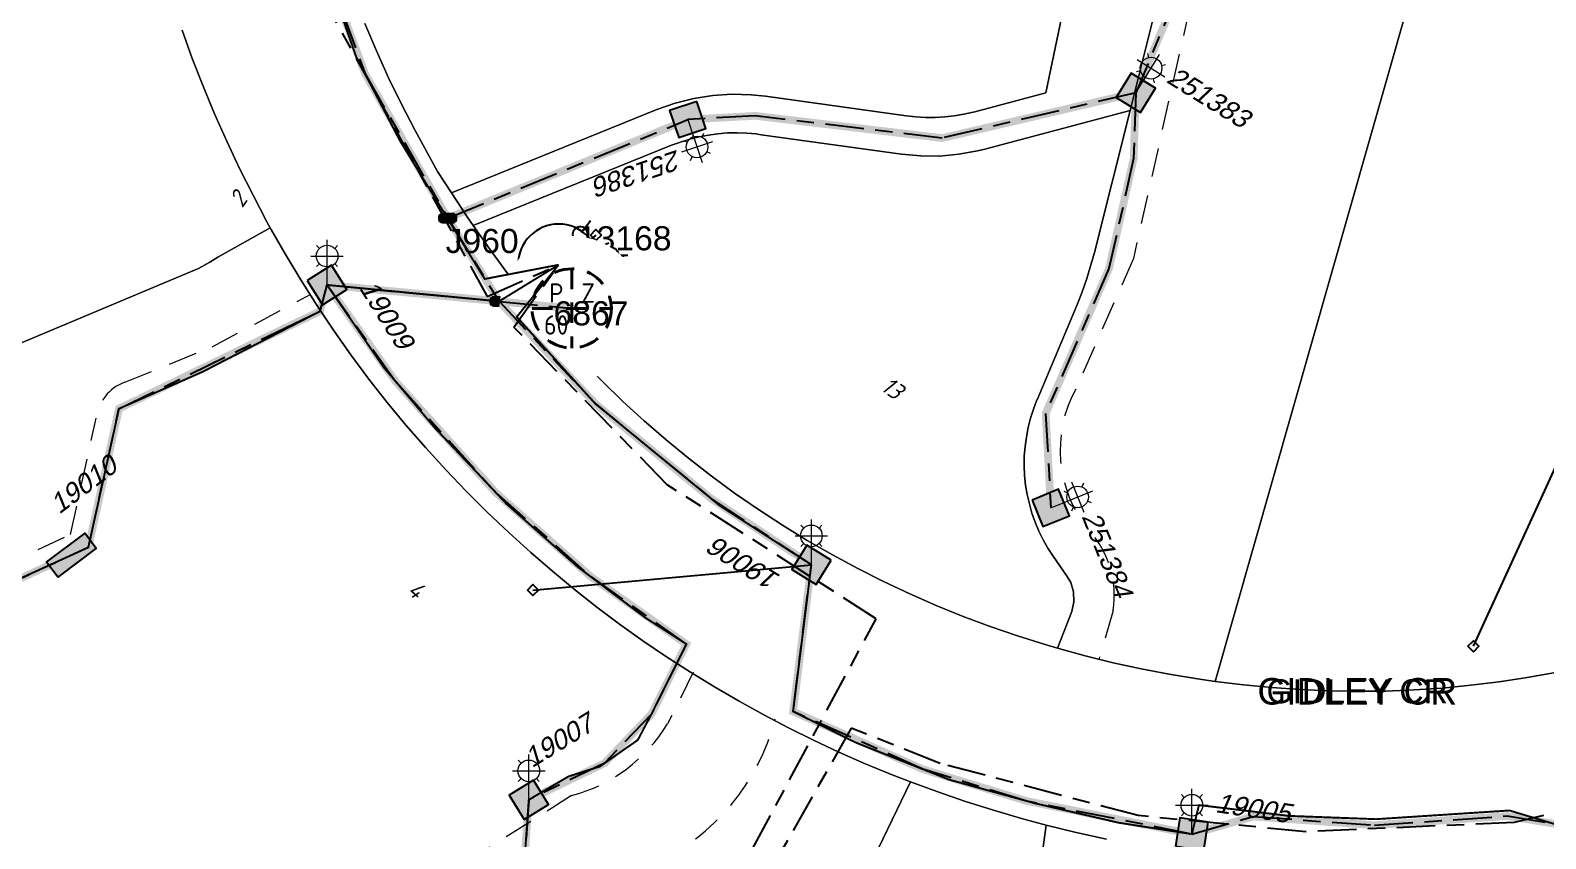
# Model space of a CAD drawing. Header units: metres. Extents: x 296308 to 298462, y 6229542 to 6231092.
# Drawn here: x 297296.2 to 297453.3, y 6230453.2 to 6230537 of the extents above; entities that cross this region are included whole.
import ezdxf
from ezdxf.enums import TextEntityAlignment as Align

# ---------------------------------------------------------------- set-up
doc = ezdxf.new("R2010")
doc.units = ezdxf.units.M
for name, pattern in [('Cable Exist UG', [8.2, 4, -1.2, 1.8, -1.2]), ('Dash', [5, 3, -2]), ('IECLCENT', [15.5, 9.5, -2, 2, -2])]:
    doc.linetypes.add(name, pattern=pattern)
doc.layers.get('0').update_dxf_attribs({"color": 6})
for name, color, linetype, lineweight in [('Cadastre Developer_SP_EXT', 9, 'Continuous', 5), ('Cadastre Land Parcels_SP_EXT', 9, 'Continuous', 5), ('Cadastre Roads_SP_EXT', 94, 'Continuous', 15)]:
    doc.layers.add(name, color=color, linetype=linetype, lineweight=lineweight)
for name, color, linetype in [('Equip_HV_EXT', 7, 'Continuous'), ('Equip_LV_EXT', 7, 'Continuous'), ('Equip_SL_EXT', 7, 'Continuous'), ('Equip_SP_SL_EXT', 7, 'Continuous'), ('Mains_HV_EXT', 7, 'Continuous'), ('Mains_LV_EXT', 7, 'Continuous'), ('Mains_SL_EXT', 7, 'Continuous'), ('Notes_LV_MISC', 7, 'Continuous'), ('Notes_SP_MISC', 7, 'Continuous'), ('Services_SP_EXT', 7, 'Continuous'), ('Sub_SP_EXT', 7, 'Continuous'), ('SupportsUG_SP_LV_EXT', 7, 'Continuous'), ('SupportsUG_SP_LV_SL_EXT', 7, 'Continuous')]:
    doc.layers.add(name, color=color, linetype=linetype)
doc.styles.add('COLUMN_LABEL', font='arial.ttf')
doc.styles.add('iecARIAL', font='arial.ttf', dxfattribs={"height": 2})
doc.styles.add('ieISOCP', font='isocp.shx')
doc.styles.add('IESYMBOL1', font='isocp.shx')
doc.styles.add('POLE_LABEL', font='arial.ttf')
doc.styles.add('SLCP_LABEL', font='arial.ttf', dxfattribs={"height": 3.5})
doc.styles.get("Standard").update_dxf_attribs({"font": 'arial.ttf'})
doc.styles.add('SWITCH_LABEL', font='arial.ttf', dxfattribs={"height": 2.5})

# ---------------------------------------------------------------- blocks, each defined once
blk = doc.blocks.new('SUB_KIOSK_EXT')
blk.add_lwpolyline([(-4.22, 0, 1), (4.22, 0, 1)], format="xyb", close=True)
blk.add_text('K', height=3.32).set_placement((-1.1, -1.3))
for tag, height, flags, p in [('ASSET_NUM', 2.5, 8, (2, 2)), ('STREET_CODE', 0.2, 9, (1.5, 0)), ('CONSTRUCTED_VOLTAGE', 0.2, 9, (1.5, -0.2)), ('OPERATING_VOLTAGE', 0.2, 9, (1.5, -0.6)), ('ORIENTATION', 0.2, 9, (1.5, -0.8)), ('OWNED_BY', 0.2, 9, (1.5, -1)), ('OPERATED_BY', 0.2, 9, (1.5, -1.2)), ('SECONDARY_VOLTAGE', 0.2, 9, (1.5, -1.6)), ('NO_PHASES', 0.2, 9, (1.5, -0.4)), ('MAINTAINED_BY', 0.2, 9, (1.5, -1.4)), ('STATE', 0.2, 9, (1.5, -1.8)), ('SUBSTATION_TYPE', 0.2, 9, (1.5, -2.2)), ('STREETNAME', 0.2, 9, (1.5, -3)), ('SUBURB', 0.2, 9, (1.5, -3.2)), ('PARENT', 0.2, 9, (1.5, -2)), ('USAGE', 0.2, 9, (1.5, -2.4)), ('LEGEND', 0.2, 9, (1.5, -2.6)), ('LOCATION', 0.2, 9, (1.5, -2.8)), ('Z', 0.2, 1, (1.5, -3.6)), ('NOTES', 0.2, 9, (1.5, -3.4))]:
    blk.add_attdef(tag, text='', height=height, dxfattribs=dict(flags=flags)).set_placement(p, align=Align.MIDDLE_LEFT)
blk = doc.blocks.new('COLUMN_EXT')
blk.add_hatch(color=256).paths.add_polyline_path([(-1.49, 1.48), (-1.49, -1.49), (1.48, -1.49), (1.48, 1.48)])
blk.add_lwpolyline([(-1.49, -1.49), (1.48, -1.49), (1.48, 1.48), (-1.49, 1.48)], close=True)
at = {"style": 'COLUMN_LABEL', "oblique": 15, "flags": 8}
blk.add_attdef('ASSET_NUM', text='', height=2, dxfattribs=at).set_placement((2, 2), align=Align.BOTTOM_LEFT)
at = {"flags": 9}
for tag, style, p in [('STRUCTURE_PLANT_NUMBER', 'POLE_LABEL', (1.81, 0.03)), ('STREET_CODE', 'COLUMN_LABEL', (1.81, -0.2))]:
    blk.add_attdef(tag, text='', height=0.2, dxfattribs=dict(at, style=style)).set_placement(p, align=Align.MIDDLE_LEFT)
for tag, p in [('COLUMN_TYPE', (1.81, -0.4)), ('OWNED_BY', (1.81, -0.6)), ('STATE', (1.81, -0.8)), ('USAGE', (1.81, -1)), ('STREETNAME', (1.81, -1.6)), ('LEGEND', (1.81, -1.2)), ('LOCATION', (1.81, -1.4)), ('SUBURB', (1.81, -1.8)), ('NOTES', (1.81, -2))]:
    blk.add_attdef(tag, text='', height=0.2, dxfattribs=at).set_placement(p, align=Align.MIDDLE_LEFT)
at = {"flags": 1}
blk.add_attdef('Z', (1.81, -2.35), '', height=0.2, dxfattribs=at)
blk = doc.blocks.new('PILLAR_EXT')
blk.add_hatch(color=256).paths.add_polyline_path([(-2.475, 0.99), (-2.475, -0.99), (2.475, -0.99), (2.475, 0.99)])
blk.add_lwpolyline([(-2.475, -0.99), (2.475, -0.99), (2.475, 0.99), (-2.475, 0.99)], close=True)
at = {"style": 'iecARIAL', "oblique": 15, "flags": 8}
blk.add_attdef('ASSET_NUM', text='', height=2, dxfattribs=at).set_placement((1.5, 3.5), align=Align.BOTTOM_LEFT)
for tag, p, flags in [('OWNED_BY', (0, -0.2), 9), ('STATE', (0, -0.4), 9), ('SUPPORT_TYPE', (0, -0.6), 9), ('USAGE', (0, -0.8), 9), ('LEGEND', (0, -1), 9), ('LOCATION', (0, -1.2), 9), ('NOTES', (0, -1.4), 9), ('PARENT', (0, -1.6), 9), ('STREETNAME', (0, -1.8), 9), ('SUBURB', (0, -2), 1)]:
    blk.add_attdef(tag, p, '', height=0.2, dxfattribs=dict(flags=flags))
blk = doc.blocks.new('*U169')
at = {"lineweight": 15}
for p, q in [((-1.46, 5.46), (-1.06, 5.06)), ((0, 1.75), (0, 6.25)), ((1.46, 5.46), (1.06, 5.06)), ((-2.25, 4), (2.25, 4)), ((-1.46, 2.54), (-1.06, 2.94)), ((0, 0), (0, 2.5)), ((1.46, 2.54), (1.06, 2.94))]:
    blk.add_line(p, q, dxfattribs=at)
blk.add_circle((0, 4), 1.5, dxfattribs=at)
at = {"style": 'iecARIAL', "oblique": 15, "flags": 9}
blk.add_attdef('ASSET_NUM', text='', height=2, dxfattribs=at).set_placement((1.5, 1.5), align=Align.BOTTOM_RIGHT)
for tag, p, height, flags in [('OPERATING_VOLTAGE', (0.98, -1.65), 0.2, 9), ('ORIENTATION', (0.98, -1.85), 0.2, 9), ('OWNED_BY', (0.98, -2.05), 0.2, 9), ('STATE', (0.98, -2.25), 0.2, 9), ('CONSTRUCTED_VOLTAGE', (0.98, -0.65), 0.2, 9), ('CONTROL_TYPE', (0.98, -0.85), 0.2, 9), ('LANTERN_PURPOSE', (0.98, -1.05), 0.2, 9), ('LANTERN_TYPE', (0.98, -1.25), 0.2, 9), ('NO_PHASES', (0.98, -1.45), 0.2, 9), ('LNUMBER', (2.18, -3.25), 2.5, 8), ('USAGE', (0.98, -2.45), 0.2, 9), ('CEXIST', (0.98, -2.65), 0.2, 9), ('CNEW', (0.98, -2.85), 0.2, 9), ('CNUMBER', (0.98, -3.05), 0.2, 9), ('CREMOVE', (0.98, -3.25), 0.2, 9), ('CREPLACE', (0.98, -3.45), 0.2, 9), ('LKINGHEIGHT', (0.98, -3.65), 0.2, 9), ('LBRACKET', (0.98, -3.85), 0.2, 9), ('LBRACKETVOCAB', (0.98, -4.05), 0.2, 9), ('LCATEGORY', (0.98, -4.25), 0.2, 9), ('LCHARGE1', (0.98, -4.45), 0.2, 9), ('LCHARGE1PERCENT', (0.98, -4.65), 0.2, 9), ('LCHARGE2', (0.98, -4.85), 0.2, 9), ('LCHARGE2PERCENT', (0.98, -5.05), 0.2, 9), ('LCHARGE3', (0.98, -5.25), 0.2, 9), ('LCHARGE3PERCENT', (0.98, -5.45), 0.2, 9), ('LEXIST', (0.98, -5.65), 0.2, 9), ('LLAMP', (0.98, -5.85), 0.2, 9), ('LLAMPVOCAB', (0.98, -6.05), 0.2, 9), ('LMAST', (0.98, -6.25), 0.2, 9), ('LMASTVOCAB', (0.98, -6.45), 0.2, 9), ('LNEW', (0.98, -6.65), 0.2, 9), ('LANTNUMBER', (0.98, -6.85), 0.2, 9), ('LOUTREACH', (0.98, -7.25), 0.2, 9), ('LOUTREACHVOCAB', (0.98, -7.45), 0.2, 9), ('LRATECODE', (0.98, -7.65), 0.2, 9), ('LREMOVE', (0.98, -7.85), 0.2, 9), ('LREPLACE', (0.98, -8.05), 0.2, 9), ('LTYPE', (0.98, -8.25), 0.2, 9), ('LTYPEVOCAB', (0.98, -8.45), 0.2, 9), ('STREETNAME', (0.98, -9.25), 0.2, 9), ('SUBURB', (0.98, -9.45), 0.2, 1), ('LEGEND', (0.98, -8.65), 0.2, 9), ('LOCATION', (0.98, -8.85), 0.2, 9), ('NOTES', (0.98, -9.05), 0.2, 9)]:
    blk.add_attdef(tag, p, '', height=height, dxfattribs=dict(flags=flags))
blk = doc.blocks.new('CCP_EXT')
at = {"flags": 9}
for tag, p in [('LIFE_SUPPORT', (0, -1.6)), ('STATE', (0, -1.8)), ('NOTES', (0, -2))]:
    blk.add_attdef(tag, text='', height=0.2, dxfattribs=at).set_placement(p, align=Align.MIDDLE_LEFT)
blk.add_wipeout([(0, 0.57), (0.57, 0), (0, -0.57), (-0.57, 0)])
blk.add_lwpolyline([(-0.57, 0), (0, 0.57), (0.57, 0), (0, -0.57), (-0.57, 0)])
at = {"flags": 1}
blk.add_attdef('Z', (0, 0), '', height=0.2, dxfattribs=at)
at = {"flags": 9}
for tag, p in [('CCP_TYPE', (0, 0)), ('CONSTRUCTED_VOLTAGE', (0, -0.2)), ('OPERATING_VOLTAGE', (0, -0.6)), ('ORIENTATION', (0, -0.8)), ('OWNED_BY', (0, -1)), ('NO_PHASES', (0, -0.4)), ('USAGE', (0, -1.2)), ('LEGEND', (0, -1.4))]:
    blk.add_attdef(tag, text='', height=0.2, dxfattribs=at).set_placement(p, align=Align.MIDDLE_LEFT)
blk = doc.blocks.new('SL_STJ_EXT')
h = blk.add_hatch(color=256)
edge = h.paths.add_edge_path()
edge.add_ellipse((-0.59, 0.13), major_axis=(0.226, 0.226), ratio=1, start_angle=45, end_angle=135)
edge.add_line((-0.91, 0.13), (-0.91, -0.13))
edge.add_ellipse((-0.59, -0.13), major_axis=(0.226, 0.226), ratio=1, start_angle=135, end_angle=225)
edge.add_line((-0.59, -0.45), (0.59, -0.45))
edge.add_ellipse((0.59, -0.13), major_axis=(-0.226, 0.226), ratio=1, start_angle=135, end_angle=225)
edge.add_line((0.91, -0.13), (0.91, 0.13))
edge.add_ellipse((0.59, 0.13), major_axis=(-0.226, 0.226), ratio=1, start_angle=225, end_angle=315)
edge.add_line((0.59, 0.45), (-0.59, 0.45))
blk.add_lwpolyline([(-0.91, 0.13), (-0.91, -0.13, 0.414214), (-0.59, -0.45), (0.59, -0.45, 0.414214), (0.91, -0.13), (0.91, 0.13, 0.414214), (0.59, 0.45), (-0.59, 0.45, 0.414214)], format="xyb", close=True)
at = {"flags": 1}
blk.add_attdef('Z', (0, 0), '', height=0.2, dxfattribs=at)
at = {"flags": 9}
for tag, p in [('ORIENTATION', (0, 0)), ('USAGE', (0, -0.2)), ('LEGEND', (0, -0.4)), ('NOTES', (0, -0.6))]:
    blk.add_attdef(tag, text='', height=0.2, dxfattribs=at).set_placement(p, align=Align.MIDDLE_LEFT)
blk = doc.blocks.new('LV_UG_DFUSE_CLOSED_EXT')
for points in [[(1, 0), (0, 0)], [(5.04, 0.73), (2.16, -0.72)], [(5.05, -0.71), (2.16, 0.72)], [(6.2, 0.01), (7.2, 0.01)]]:
    blk.add_lwpolyline(points)
for centre in [(1.8, 0), (5.4, 0.01)]:
    blk.add_circle(centre, 0.8)
at = {"flags": 9}
for tag, p in [('ACTUAL_STATUS', (0, 0)), ('CONSTRUCTED_VOLTAGE', (0, -0.2)), ('OPERATING_VOLTAGE', (0, -0.6)), ('ORIENTATION', (0, -0.8)), ('STATE', (0, -1)), ('SWITCH_TYPE', (0, -1.2)), ('NO_PHASES', (0, -0.4)), ('USAGE', (0, -1.4)), ('NOTES', (0, -1.6))]:
    blk.add_attdef(tag, text='', height=0.2, dxfattribs=at).set_placement(p, align=Align.MIDDLE_LEFT)
at = {"flags": 1}
blk.add_attdef('Z', (0, 0), '', height=0.2, dxfattribs=at)
blk = doc.blocks.new('SWG_HOLEC_SU_EXT')
blk.add_line((1.8, -2), (5.8, -2))
for points in [[(1, 0), (0, 0)], [(6.6, 0), (7.6, 0)]]:
    blk.add_lwpolyline(points)
for points in [[(1.8, -0.8, 1), (1.8, 0.8, 1)], [(5.8, -0.8, 1), (5.8, 0.8, 1)]]:
    blk.add_lwpolyline(points, format="xyb", close=True)
at = {"style": 'SWITCH_LABEL', "flags": 8}
blk.add_attdef('ASSET_NUM', text='', height=2.5, rotation=179.9544, dxfattribs=at).set_placement((-2.4, 0), align=Align.MIDDLE_LEFT)
at = {"flags": 1}
blk.add_attdef('Z', (0, 0), '', height=0.2, dxfattribs=at)
at = {"flags": 9}
for tag, p in [('ACTUAL_STATUS', (0, -0.4)), ('CONSTRUCTED_VOLTAGE', (0, -0.6)), ('OPERATING_VOLTAGE', (0, -1)), ('ORIENTATION', (0, -1.2)), ('OWNED_BY', (0, -1.4)), ('NO_PHASES', (0, -0.8)), ('PARENT', (0, -1.6)), ('STATE', (0, -1.8)), ('SWITCH_TYPE', (0, -2)), ('STREETNAME', (0, -2.6)), ('SUBURB', (0, -2.8)), ('USAGE', (0, -2.2)), ('LOCATION', (0, -2.4)), ('NOTES', (0, -3))]:
    blk.add_attdef(tag, text='', height=0.2, dxfattribs=at).set_placement(p, align=Align.MIDDLE_LEFT)
at = {"style": 'SWITCH_LABEL', "flags": 9}
blk.add_attdef('STREET_CODE', text='', height=0.2, dxfattribs=at).set_placement((0, -0.2), align=Align.MIDDLE_LEFT)
blk = doc.blocks.new('SLCP_ZELL_EXT')
blk.add_wipeout([(-0.24, 7.5), (-0.71, 7.47), (-1.17, 7.41), (-1.64, 7.32), (-2.09, 7.21), (-2.54, 7.06), (-2.98, 6.89), (-3.41, 6.69), (-3.82, 6.46), (-4.22, 6.21), (-4.6, 5.93), (-4.96, 5.63), (-5.31, 5.31), (-5.63, 4.96), (-5.93, 4.6), (-6.21, 4.22), (-6.46, 3.82), (-6.69, 3.41), (-6.89, 2.98), (-7.06, 2.54), (-7.21, 2.09), (-7.32, 1.64), (-7.41, 1.17), (-7.47, 0.71), (-7.5, 0.24), (-7.5, -0.24), (-7.47, -0.71), (-7.41, -1.17), (-7.32, -1.64), (-7.21, -2.09), (-7.06, -2.54), (-6.89, -2.98), (-6.69, -3.41), (-6.46, -3.82), (-6.21, -4.22), (-5.93, -4.6), (-5.63, -4.96), (-5.31, -5.31), (-4.96, -5.63), (-4.6, -5.93), (-4.22, -6.21), (-3.82, -6.46), (-3.41, -6.69), (-2.98, -6.89), (-2.54, -7.06), (-2.09, -7.21), (-1.64, -7.32), (-1.17, -7.41), (-0.71, -7.47), (-0.24, -7.5), (0.24, -7.5), (0.71, -7.47), (1.17, -7.41), (1.64, -7.32), (2.09, -7.21), (2.54, -7.06), (2.98, -6.89), (3.41, -6.69), (3.82, -6.46), (4.22, -6.21), (4.6, -5.93), (4.96, -5.63), (5.31, -5.31), (5.63, -4.96), (5.93, -4.6), (6.21, -4.22), (6.46, -3.82), (6.69, -3.41), (6.89, -2.98), (7.06, -2.54), (7.21, -2.09), (7.32, -1.64), (7.41, -1.17), (7.47, -0.71), (7.5, -0.24), (7.5, 0.24), (7.47, 0.71), (7.41, 1.17), (7.32, 1.64), (7.21, 2.09), (7.06, 2.54), (6.89, 2.98), (6.69, 3.41), (6.46, 3.82), (6.21, 4.22), (5.93, 4.6), (5.63, 4.96), (5.31, 5.31), (4.96, 5.63), (4.6, 5.93), (4.22, 6.21), (3.82, 6.46), (3.41, 6.69), (2.98, 6.89), (2.54, 7.06), (2.09, 7.21), (1.64, 7.32), (1.17, 7.41), (0.71, 7.47), (0.24, 7.5)])
at = {"linetype": 'Dash', "lineweight": 40, "ltscale": 0.7}
for p, q in [((0, 4.11), (0, -4.11)), ((-4.11, 0), (4.11, 0))]:
    blk.add_line(p, q, dxfattribs=at)
blk.add_circle((0, 0), 4.11, dxfattribs=at)
at = {"lineweight": 40, "style": 'IESYMBOL1'}
for s, p in [('P', (-1.6, 0)), ('Z', (1.7, 0)), ('60', (-1.61, -3.31))]:
    blk.add_text(s, height=2, dxfattribs=at).set_placement(p, align=Align.BOTTOM_CENTER)
at = {"style": 'SLCP_LABEL'}
for tag, height, flags, p in [('ASSET_NUM', 2.5, 8, (2, 2)), ('STREET_CODE', 0.2, 9, (0, -0.2))]:
    blk.add_attdef(tag, text='', height=height, dxfattribs=dict(at, flags=flags)).set_placement(p, align=Align.MIDDLE_LEFT)
at = {"flags": 1}
blk.add_attdef('Z', (0, 0), '', height=0.2, dxfattribs=at)
at = {"flags": 9}
for tag, p in [('CONSTRUCTED_VOLTAGE', (0, -0.4)), ('CONTROL_TYPE', (0, -0.6)), ('OPERATING_VOLTAGE', (0, -1)), ('ORIENTATION', (0, -1.2)), ('OWNED_BY', (0, -1.4)), ('NO_PHASES', (0, -0.8)), ('USAGE', (0, -1.6)), ('STATE', (0, -2)), ('LOCATION', (0, -1.8)), ('NOTES', (0, -2.2))]:
    blk.add_attdef(tag, text='', height=0.2, dxfattribs=at).set_placement(p, align=Align.MIDDLE_LEFT)

msp = doc.modelspace()

# ---------------------------------------------------------------- linework, layer by layer
at = {"layer": 'Cadastre Developer_SP_EXT', "linetype": 'Dash'}
for points in [[(297416.42, 6230539.38), (297410.58, 6230513.31), (297404.61, 6230499.78)], [(297305.96, 6230500.49), (297315.03, 6230504.17), (297325.28, 6230509.62)], [(297279.84, 6230487.07), (297292.44, 6230481.06), (297300.33, 6230484.7), (297303.01, 6230496.75)], [(297408.48, 6230476.83), (297407.02, 6230471.82)], [(297364.93, 6230470.42), (297362.26, 6230465.06)], [(297352.31, 6230457.62), (297332.74, 6230445.29)]]:
    msp.add_lwpolyline(points, dxfattribs=at)
for points in [[(297303.01, 6230496.75, -0.281359), (297305.96, 6230500.49)], [(297404.61, 6230499.78, 0.304931), (297405.9, 6230485.22)], [(297405.9, 6230485.22, -0.230723), (297408.48, 6230476.83)], [(297373.43, 6230465.58, -0.223604), (297360.91, 6230450.55)], [(297362.26, 6230465.06, -0.193), (297352.31, 6230457.62)]]:
    msp.add_lwpolyline(points, format="xyb", dxfattribs=at)
at = {"layer": 'Cadastre Land Parcels_SP_EXT', "linetype": 'Continuous'}
for points in [[(297489.97, 6230584.76), (297438.99, 6230539.32), (297419.07, 6230469.47), (297422, 6230469.1), (297424.94, 6230468.82), (297427.89, 6230468.61), (297430.84, 6230468.48), (297433.8, 6230468.44), (297436.75, 6230468.47), (297439.7, 6230468.59), (297442.65, 6230468.78), (297445.59, 6230469.06), (297448.52, 6230469.42), (297451.44, 6230469.86), (297454.35, 6230470.38)], [(297330.88, 6230537.68), (297332.07, 6230534.86), (297333.34, 6230532.07), (297334.68, 6230529.32), (297336.09, 6230526.6), (297338.42, 6230522.36), (297339.85, 6230520.15), (297339.85, 6230520.15), (297361.16, 6230528.76), (297363.05, 6230529.42), (297364.99, 6230529.91), (297366.96, 6230530.22), (297368.95, 6230530.36), (297370.95, 6230530.3), (297372.43, 6230530.15), (297387.03, 6230528.11), (297388.02, 6230528), (297389.02, 6230527.95), (297390.02, 6230527.94), (297391.02, 6230528), (297392.01, 6230528.11), (297392.99, 6230528.28), (297393.97, 6230528.5), (297394.12, 6230528.54), (297401.49, 6230530.49), (297412.6, 6230583.66)], [(297412.6, 6230583.66), (297401.49, 6230530.49), (297394.12, 6230528.54), (297393.97, 6230528.5), (297392.99, 6230528.28), (297392.01, 6230528.11), (297391.02, 6230528), (297390.02, 6230527.94), (297389.02, 6230527.95), (297388.02, 6230528), (297387.03, 6230528.11), (297372.43, 6230530.15), (297370.95, 6230530.3), (297368.95, 6230530.36), (297366.96, 6230530.22), (297364.99, 6230529.91), (297363.05, 6230529.42), (297361.16, 6230528.76), (297339.85, 6230520.15), (297341.49, 6230517.64), (297342.1, 6230516.74), (297362.68, 6230525.06), (297363.61, 6230525.4), (297364.56, 6230525.7), (297365.53, 6230525.94), (297366.51, 6230526.13), (297367.49, 6230526.26), (297368.49, 6230526.34), (297369.48, 6230526.36), (297370.48, 6230526.33), (297371.47, 6230526.24), (297371.98, 6230526.16), (297386.54, 6230524.14), (297388.52, 6230523.96), (297390.49, 6230523.95), (297392.46, 6230524.13), (297394.41, 6230524.48), (297395.16, 6230524.67), (297410.24, 6230528.68), (297413.7, 6230542.52)], [(297413.7, 6230542.52), (297410.24, 6230528.68), (297406.55, 6230513.94), (297405.77, 6230511.26), (297405.24, 6230509.77), (297404.7, 6230508.44), (297400.59, 6230498.68), (297400.58, 6230498.65), (297400.22, 6230497.71), (297399.91, 6230496.76), (297399.67, 6230495.79), (297399.48, 6230494.81), (297399.34, 6230493.82), (297399.27, 6230492.82), (297399.26, 6230491.82), (297399.3, 6230490.83), (297399.4, 6230489.83), (297399.57, 6230488.85), (297399.79, 6230487.87), (297400.06, 6230486.91), (297400.4, 6230485.97), (297400.78, 6230485.05), (297401.22, 6230484.15), (297401.72, 6230483.28), (297402.26, 6230482.44), (297403.71, 6230480.35), (297404.08, 6230479.72), (297404.38, 6230478.74), (297404.41, 6230477.73), (297404.19, 6230476.73), (297402.71, 6230472.91), (297405.58, 6230472.11), (297408.47, 6230471.4), (297411.38, 6230470.76), (297414.3, 6230470.21), (297417.24, 6230469.73), (297419.07, 6230469.47), (297438.99, 6230539.32)], [(297287.05, 6230501.16), (297312.39, 6230511.77), (297313.62, 6230512.3), (297314.8, 6230512.94), (297315.63, 6230513.47), (297321.06, 6230516.51), (297320.72, 6230517.14), (297319.27, 6230519.89), (297317.88, 6230522.67), (297316.55, 6230525.48), (297315.29, 6230528.32), (297314.1, 6230531.19), (297312.97, 6230534.08), (297311.91, 6230537.01)], [(297356.02, 6230393.86), (297387.45, 6230459.06), (297387.45, 6230459.06), (297385.38, 6230459.86), (297382.69, 6230460.96), (297380.04, 6230462.13), (297377.41, 6230463.36), (297374.81, 6230464.65), (297372.24, 6230466), (297369.71, 6230467.41), (297367.15, 6230468.89), (297364.63, 6230470.43), (297362.14, 6230472.03), (297359.7, 6230473.69), (297357.29, 6230475.41), (297354.93, 6230477.18), (297352.6, 6230479.01), (297350.32, 6230480.89), (297348.09, 6230482.83), (297345.8, 6230484.9), (297343.57, 6230487.02), (297341.39, 6230489.2), (297339.26, 6230491.42), (297337.19, 6230493.69), (297335.16, 6230496.02), (297333.2, 6230498.39), (297331.29, 6230500.8), (297329.43, 6230503.32), (297327.63, 6230505.88), (297325.9, 6230508.48), (297324.22, 6230511.12), (297322.61, 6230513.8), (297321.2, 6230516.26), (297321.06, 6230516.51), (297315.63, 6230513.47), (297314.8, 6230512.94), (297313.62, 6230512.3), (297312.39, 6230511.77), (297287.05, 6230501.16)], [(297407.8, 6230453.1), (297404.66, 6230453.79), (297401.54, 6230454.56), (297398.41, 6230431.93)]]:
    msp.add_lwpolyline(points, dxfattribs=at)
for points in [[(297402.71, 6230472.91), (297404.19, 6230476.73), (297404.41, 6230477.73), (297404.38, 6230478.74), (297404.08, 6230479.72), (297403.71, 6230480.35), (297402.26, 6230482.44), (297401.72, 6230483.28), (297401.22, 6230484.15), (297400.78, 6230485.05), (297400.4, 6230485.97), (297400.06, 6230486.91), (297399.79, 6230487.87), (297399.57, 6230488.85), (297399.4, 6230489.83), (297399.3, 6230490.83), (297399.26, 6230491.82), (297399.27, 6230492.82), (297399.34, 6230493.82), (297399.48, 6230494.81), (297399.67, 6230495.79), (297399.91, 6230496.76), (297400.22, 6230497.71), (297400.58, 6230498.65), (297400.59, 6230498.68), (297404.7, 6230508.44), (297405.24, 6230509.77), (297405.77, 6230511.26), (297406.55, 6230513.94), (297410.24, 6230528.68), (297395.16, 6230524.67), (297394.41, 6230524.48), (297392.46, 6230524.13), (297390.49, 6230523.95), (297388.52, 6230523.96), (297386.54, 6230524.14), (297371.98, 6230526.16), (297371.47, 6230526.24), (297370.48, 6230526.33), (297369.48, 6230526.36), (297368.49, 6230526.34), (297367.49, 6230526.26), (297366.51, 6230526.13), (297365.53, 6230525.94), (297364.56, 6230525.7), (297363.61, 6230525.4), (297362.68, 6230525.06), (297342.1, 6230516.74), (297343.82, 6230514.28), (297345.6, 6230511.87), (297347.45, 6230509.51), (297349.37, 6230507.2), (297351.34, 6230504.94), (297353.38, 6230502.74), (297355.48, 6230500.6), (297357.63, 6230498.51), (297359.84, 6230496.48), (297362.11, 6230494.52), (297364.43, 6230492.62), (297366.8, 6230490.78), (297369.22, 6230489), (297371.69, 6230487.3), (297374.2, 6230485.66), (297376.76, 6230484.09), (297379.36, 6230482.6), (297382, 6230481.17), (297384.67, 6230479.82), (297387.39, 6230478.54), (297390.14, 6230477.33), (297392.92, 6230476.21), (297395.73, 6230475.15), (297398.56, 6230474.18), (297401.43, 6230473.28), (297402.71, 6230472.91)], [(297400.21, 6230397.22), (297400.59, 6230397.61), (297400.98, 6230398), (297401.37, 6230398.39), (297401.77, 6230398.77), (297402.17, 6230399.15), (297402.57, 6230399.52), (297398.41, 6230431.93), (297401.54, 6230454.56), (297398.98, 6230455.25), (297396.06, 6230456.1), (297393.17, 6230457.02), (297390.3, 6230458), (297387.45, 6230459.06), (297356.02, 6230393.86), (297326.9, 6230363.28), (297361.71, 6230362.49), (297400.21, 6230397.22)]]:
    msp.add_lwpolyline(points, close=True, dxfattribs=at)
at = {"layer": 'Mains_LV_EXT', "linetype": 'IECLCENT', "lineweight": 30, "ltscale": 0.5, "const_width": 0.2, "flags": 128}
for points in [[(297300.43, 6230482.56), (297302.2, 6230483.38), (297305.37, 6230497.75), (297314.06, 6230501.58), (297326.22, 6230507.85), (297326.95, 6230510.58)], [(297300.43, 6230482.56), (297292.41, 6230478.9), (297277.51, 6230485.92), (297281.85, 6230494.63)], [(297416.65, 6230453.63), (297409.05, 6230454.81), (297400.36, 6230456.83), (297391.49, 6230459.27), (297381.8, 6230463.12), (297375.29, 6230466.35), (297377.18, 6230481.56)], [(297416.65, 6230453.63), (297417.38, 6230456.64), (297426.73, 6230455.52), (297435.76, 6230455.18), (297449.58, 6230456.08), (297455.58, 6230454.28), (297462.13, 6230455.54), (297469.59, 6230457.62), (297477.37, 6230460.2)], [(297326, 6230407.77), (297330.57, 6230410.46), (297333.24, 6230417.79), (297331.56, 6230423.2), (297334.92, 6230430.95), (297337.92, 6230434.02), (297346.61, 6230439.15), (297347.87, 6230457.19)]]:
    msp.add_lwpolyline(points, dxfattribs=at)
at = {"layer": 'Mains_SL_EXT', "linetype": 'Cable Exist UG'}
for points in [[(297447.17, 6230573.9), (297445.07, 6230567.87), (297434.92, 6230556.63), (297418.44, 6230548.69), (297410.83, 6230530.51)], [(297325.65, 6230546.6), (297330.9, 6230532.46), (297339.47, 6230517.51)], [(297410.83, 6230530.51), (297390.76, 6230525.81), (297371.35, 6230528.12), (297364.36, 6230527.73)], [(297410.83, 6230530.51), (297410.61, 6230523.7), (297408.05, 6230512.27), (297401.48, 6230497.26), (297402.02, 6230487.46)], [(297339.47, 6230517.51), (297364.36, 6230527.73)], [(297281.85, 6230494.63), (297281.91, 6230483.68), (297292.41, 6230478.9), (297302.2, 6230483.38), (297305.37, 6230497.75), (297322.56, 6230506.1), (297326.22, 6230507.85), (297326.95, 6230510.58)], [(297416.65, 6230453.63), (297399.52, 6230457.06), (297388.76, 6230460.35), (297375.29, 6230466.35), (297377.18, 6230481.56)], [(297416.65, 6230453.63), (297423.01, 6230455.45), (297435.58, 6230454.55), (297449.36, 6230455.51), (297455.8, 6230454.44), (297465.42, 6230456.25), (297477.37, 6230460.2)], [(297347.87, 6230457.19), (297346.61, 6230439.15), (297338.25, 6230434.21), (297334.92, 6230430.95), (297331.56, 6230423.2), (297333.24, 6230417.79), (297330.57, 6230410.46), (297326, 6230407.77)]]:
    msp.add_lwpolyline(points, dxfattribs=at)
at = {"layer": 'Notes_SP_MISC', "const_width": 0.8}
for points in [[(297447.17, 6230573.9), (297445.07, 6230567.87), (297434.92, 6230556.63), (297418.44, 6230548.69), (297410.83, 6230530.51)], [(297325.65, 6230546.6), (297330.9, 6230532.46), (297339.47, 6230517.51)], [(297410.83, 6230530.51), (297390.76, 6230525.81), (297371.35, 6230528.12), (297364.36, 6230527.73)], [(297410.83, 6230530.51), (297410.61, 6230523.7), (297408.05, 6230512.27), (297401.48, 6230497.26), (297402.02, 6230487.46)], [(297339.47, 6230517.51), (297364.36, 6230527.73)], [(297281.85, 6230494.63), (297281.91, 6230483.68), (297292.41, 6230478.9), (297302.2, 6230483.38), (297305.37, 6230497.75), (297322.56, 6230506.1), (297326.22, 6230507.85), (297326.95, 6230510.58)], [(297416.65, 6230453.63), (297399.52, 6230457.06), (297388.76, 6230460.35), (297375.29, 6230466.35), (297377.18, 6230481.56)], [(297416.65, 6230453.63), (297423.01, 6230455.45), (297435.58, 6230454.55), (297449.36, 6230455.51), (297455.8, 6230454.44), (297465.42, 6230456.25), (297477.37, 6230460.2)], [(297347.87, 6230457.19), (297346.61, 6230439.15), (297338.25, 6230434.21), (297334.92, 6230430.95), (297331.56, 6230423.2), (297333.24, 6230417.79), (297330.57, 6230410.46), (297326, 6230407.77)]]:
    msp.add_lwpolyline(points, dxfattribs=at)

# ---------------------------------------------------------------- block references
at = {"layer": 'Equip_LV_EXT'}
for p in [(297350.22, 6230513.34), (297350.56, 6230513.58)]:
    msp.add_blockref('LV_UG_DFUSE_CLOSED_EXT', p, dxfattribs=at)
at = {"layer": 'Equip_SL_EXT'}
for p in [(297339.47, 6230517.51), (297344.79, 6230508.88)]:
    msp.add_blockref('SL_STJ_EXT', p, dxfattribs=at)
at = {"layer": 'Equip_SP_SL_EXT', "xscale": 0.75, "yscale": 0.75, "zscale": 0.75}
for p, rotation in [((297410.83, 6230530.51), 328.2246153943501), ((297364.36, 6230527.73), 198.6826961114156), ((297402.02, 6230487.46), 292.1651073912152)]:
    msp.add_blockref('*U169', p, dxfattribs=dict(at, rotation=rotation))
for p in [(297326.95, 6230510.58), (297377.18, 6230481.56), (297347.87, 6230457.19), (297416.65, 6230453.63)]:
    msp.add_blockref('*U169', p, dxfattribs=at)
at = {"layer": 'Notes_LV_MISC'}
ref = msp.add_blockref('COLUMN_EXT', (297410.83, 6230530.51), dxfattribs=dict(at, rotation=328.2246153943501))
ref.add_attrib('ASSET_NUM', '251383', dxfattribs={"layer": '0', "height": 2, "rotation": 328.2246, "style": 'COLUMN_LABEL', "oblique": 15}).set_placement((297413.58, 6230531.15), align=Align.BOTTOM_LEFT)
ref = msp.add_blockref('COLUMN_EXT', (297364.36, 6230527.73), dxfattribs=dict(at, rotation=198.6826961114156))
ref.add_attrib('ASSET_NUM', '251386', dxfattribs={"layer": '0', "height": 2, "rotation": 198.6827, "style": 'COLUMN_LABEL', "oblique": 15}).set_placement((297363.1, 6230525.19), align=Align.BOTTOM_LEFT)
ref = msp.add_blockref('COLUMN_EXT', (297326.95, 6230510.58), dxfattribs=dict(at, rotation=302.3233943262179))
ref.add_attrib('ASSET_NUM', '19009', dxfattribs={"layer": '0', "height": 2, "rotation": 302.3234, "style": 'COLUMN_LABEL', "oblique": 15}).set_placement((297329.71, 6230509.96), align=Align.BOTTOM_LEFT)
ref = msp.add_blockref('PILLAR_EXT', (297300.43, 6230482.56), dxfattribs=dict(at, rotation=36.98788144338667))
ref.add_attrib('ASSET_NUM', '19010', dxfattribs={"layer": '0', "height": 2, "rotation": 36.9879, "style": 'iecARIAL', "oblique": 15}).set_placement((297299.52, 6230486.26), align=Align.BOTTOM_LEFT)
ref = msp.add_blockref('COLUMN_EXT', (297402.02, 6230487.46), dxfattribs=dict(at, rotation=292.1651073912152))
ref.add_attrib('ASSET_NUM', '251384', dxfattribs={"layer": '0', "height": 2, "rotation": 292.1651, "style": 'COLUMN_LABEL', "oblique": 15}).set_placement((297404.63, 6230486.37), align=Align.BOTTOM_LEFT)
ref = msp.add_blockref('COLUMN_EXT', (297377.18, 6230481.56), dxfattribs=dict(at, rotation=148.2798170765968))
ref.add_attrib('ASSET_NUM', '19006', dxfattribs={"layer": '0', "height": 2, "rotation": 148.2798, "style": 'COLUMN_LABEL', "oblique": 15}).set_placement((297374.43, 6230480.91), align=Align.BOTTOM_LEFT)
ref = msp.add_blockref('COLUMN_EXT', (297347.87, 6230457.19), dxfattribs=dict(at, rotation=31.65973782164526))
ref.add_attrib('ASSET_NUM', '19007', dxfattribs={"layer": '0', "height": 2, "rotation": 31.6597, "style": 'COLUMN_LABEL', "oblique": 15}).set_placement((297348.52, 6230459.94), align=Align.BOTTOM_LEFT)
ref = msp.add_blockref('COLUMN_EXT', (297416.65, 6230453.63), dxfattribs=dict(at, rotation=351.542397362705))
ref.add_attrib('ASSET_NUM', '19005', dxfattribs={"layer": '0', "height": 2, "rotation": 351.5424, "style": 'COLUMN_LABEL', "oblique": 15}).set_placement((297418.93, 6230455.32), align=Align.BOTTOM_LEFT)
at = {"layer": 'Sub_SP_EXT'}
ref = msp.add_blockref('SUB_KIOSK_EXT', (297350.97, 6230512.67), dxfattribs=at)
ref.add_attrib('ASSET_NUM', '13168', dxfattribs={"layer": '0', "height": 2.5}).set_placement((297352.97, 6230513.42), align=Align.BOTTOM_LEFT)
at = {"layer": 'SupportsUG_SP_LV_EXT'}
ref = msp.add_blockref('PILLAR_EXT', (297300.43, 6230482.56), dxfattribs=dict(at, rotation=36.98788144338667))
ref.add_attrib('ASSET_NUM', '19010', dxfattribs={"layer": '0', "height": 2, "rotation": 36.9879, "style": 'iecARIAL', "oblique": 15}).set_placement((297299.52, 6230486.26), align=Align.BOTTOM_LEFT)
at = {"layer": 'SupportsUG_SP_LV_SL_EXT'}
ref = msp.add_blockref('COLUMN_EXT', (297410.83, 6230530.51), dxfattribs=dict(at, rotation=328.2246153943501))
ref.add_attrib('ASSET_NUM', '251383', dxfattribs={"layer": '0', "height": 2, "rotation": 328.2246, "style": 'COLUMN_LABEL', "oblique": 15}).set_placement((297413.58, 6230531.15), align=Align.BOTTOM_LEFT)
ref = msp.add_blockref('COLUMN_EXT', (297364.36, 6230527.73), dxfattribs=dict(at, rotation=198.6826961114156))
ref.add_attrib('ASSET_NUM', '251386', dxfattribs={"layer": '0', "height": 2, "rotation": 198.6827, "style": 'COLUMN_LABEL', "oblique": 15}).set_placement((297363.1, 6230525.19), align=Align.BOTTOM_LEFT)
ref = msp.add_blockref('COLUMN_EXT', (297326.95, 6230510.58), dxfattribs=dict(at, rotation=302.3233943262179))
ref.add_attrib('ASSET_NUM', '19009', dxfattribs={"layer": '0', "height": 2, "rotation": 302.3234, "style": 'COLUMN_LABEL', "oblique": 15}).set_placement((297329.71, 6230509.96), align=Align.BOTTOM_LEFT)
ref = msp.add_blockref('COLUMN_EXT', (297402.02, 6230487.46), dxfattribs=dict(at, rotation=292.1651073912152))
ref.add_attrib('ASSET_NUM', '251384', dxfattribs={"layer": '0', "height": 2, "rotation": 292.1651, "style": 'COLUMN_LABEL', "oblique": 15}).set_placement((297404.63, 6230486.37), align=Align.BOTTOM_LEFT)
ref = msp.add_blockref('COLUMN_EXT', (297377.18, 6230481.56), dxfattribs=dict(at, rotation=148.2798170765968))
ref.add_attrib('ASSET_NUM', '19006', dxfattribs={"layer": '0', "height": 2, "rotation": 148.2798, "style": 'COLUMN_LABEL', "oblique": 15}).set_placement((297374.43, 6230480.91), align=Align.BOTTOM_LEFT)
ref = msp.add_blockref('COLUMN_EXT', (297347.87, 6230457.19), dxfattribs=dict(at, rotation=31.65973782164526))
ref.add_attrib('ASSET_NUM', '19007', dxfattribs={"layer": '0', "height": 2, "rotation": 31.6597, "style": 'COLUMN_LABEL', "oblique": 15}).set_placement((297348.52, 6230459.94), align=Align.BOTTOM_LEFT)
ref = msp.add_blockref('COLUMN_EXT', (297416.65, 6230453.63), dxfattribs=dict(at, rotation=351.542397362705))
ref.add_attrib('ASSET_NUM', '19005', dxfattribs={"layer": '0', "height": 2, "rotation": 351.5424, "style": 'COLUMN_LABEL', "oblique": 15}).set_placement((297418.93, 6230455.32), align=Align.BOTTOM_LEFT)

# ---------------------------------------------------------------- texts
at = {"layer": 'Cadastre Land Parcels_SP_EXT', "style": 'ieISOCP', "oblique": 15}
for s, rotation, p in [('2', 55.4189, (297318.16, 6230518.49)), ('13', 323.7729, (297384.27, 6230499.74)), ('4', 318.7021, (297335.15, 6230478.71))]:
    msp.add_text(s, height=1.8, rotation=rotation, dxfattribs=at).set_placement(p)
at = {"layer": 'Cadastre Roads_SP_EXT'}
msp.add_text('GIDLEY CR', height=2.75, dxfattribs=at).set_placement((297433.8, 6230468.44), align=Align.MIDDLE_CENTER)
at = {"layer": 'Notes_LV_MISC'}
msp.add_text('GIDLEY CR', height=2.5, dxfattribs=at).set_placement((297433.8, 6230468.44), align=Align.MIDDLE_CENTER)

# ---------------------------------------------------------------- next in the draw order: block references
at = {"layer": 'Services_SP_EXT'}
for p in [(297354.84, 6230515.75), (297348.31, 6230478.93), (297445.84, 6230473.12)]:
    msp.add_blockref('CCP_EXT', p, dxfattribs=at)

# ---------------------------------------------------------------- next in the draw order: linework, layer by layer
at = {"layer": 'Cadastre Roads_SP_EXT', "linetype": 'Continuous'}
for points in [[(297454.35, 6230470.38), (297451.44, 6230469.86), (297448.52, 6230469.42), (297445.59, 6230469.06), (297442.65, 6230468.78), (297439.7, 6230468.59), (297436.75, 6230468.47), (297433.8, 6230468.44), (297433.8, 6230468.44), (297430.84, 6230468.48), (297427.89, 6230468.61), (297424.94, 6230468.82), (297422, 6230469.1), (297419.07, 6230469.47), (297417.24, 6230469.73), (297414.3, 6230470.21), (297411.38, 6230470.76), (297408.47, 6230471.4), (297405.58, 6230472.11), (297402.71, 6230472.91), (297401.43, 6230473.28), (297398.56, 6230474.18), (297395.73, 6230475.15), (297392.92, 6230476.21), (297390.14, 6230477.33), (297387.39, 6230478.54), (297384.68, 6230479.82), (297382, 6230481.17), (297379.36, 6230482.6), (297376.76, 6230484.09), (297374.2, 6230485.66), (297371.69, 6230487.3), (297369.22, 6230489), (297366.8, 6230490.78), (297364.43, 6230492.62), (297362.11, 6230494.52), (297359.84, 6230496.48), (297357.63, 6230498.51), (297355.48, 6230500.6), (297353.38, 6230502.74), (297351.34, 6230504.94), (297349.37, 6230507.2), (297347.45, 6230509.51), (297345.6, 6230511.87), (297343.82, 6230514.28), (297342.1, 6230516.74), (297341.49, 6230517.64), (297339.85, 6230520.15), (297338.42, 6230522.36), (297336.09, 6230526.6), (297334.68, 6230529.32), (297333.34, 6230532.07), (297332.07, 6230534.86), (297330.88, 6230537.68)], [(297311.91, 6230537.01), (297312.97, 6230534.08), (297314.1, 6230531.19), (297315.29, 6230528.32), (297316.55, 6230525.48), (297317.88, 6230522.67), (297319.27, 6230519.89), (297320.72, 6230517.14), (297321.06, 6230516.51), (297321.2, 6230516.26), (297322.61, 6230513.8), (297324.22, 6230511.12), (297325.9, 6230508.48), (297327.63, 6230505.88), (297329.43, 6230503.32), (297331.29, 6230500.8), (297333.2, 6230498.39), (297335.16, 6230496.02), (297337.19, 6230493.69), (297339.26, 6230491.42), (297341.39, 6230489.2), (297343.57, 6230487.02), (297345.8, 6230484.9), (297348.09, 6230482.83), (297350.32, 6230480.89), (297352.6, 6230479.01), (297354.93, 6230477.18), (297357.29, 6230475.41), (297359.7, 6230473.69), (297362.14, 6230472.03), (297364.63, 6230470.43), (297367.15, 6230468.89), (297369.71, 6230467.41), (297372.24, 6230466), (297374.81, 6230464.65), (297377.41, 6230463.36), (297380.04, 6230462.13), (297382.69, 6230460.96), (297385.38, 6230459.86), (297387.45, 6230459.06), (297390.3, 6230458), (297393.17, 6230457.02), (297396.06, 6230456.1), (297398.98, 6230455.25), (297401.54, 6230454.56), (297404.66, 6230453.79), (297407.8, 6230453.1)]]:
    msp.add_lwpolyline(points, dxfattribs=at)
at = {"layer": 'Services_SP_EXT'}
for points in [[(297354.84, 6230515.75), (297350.97, 6230512.67)], [(297445.84, 6230473.12), (297457.77, 6230499.15)], [(297348.31, 6230478.93), (297377.18, 6230481.56)]]:
    msp.add_lwpolyline(points, dxfattribs=at)

# ---------------------------------------------------------------- next in the draw order: block references
at = {"layer": 'Equip_HV_EXT'}
ref = msp.add_blockref('SWG_HOLEC_SU_EXT', (297349.83, 6230511.1), dxfattribs=dict(at, rotation=54.28590189256659))
ref.add_attrib('ASSET_NUM', 'J961', dxfattribs={"layer": '0', "height": 2.5, "style": 'SWITCH_LABEL'}).set_placement((297347.43, 6230512.35), align=Align.MIDDLE_LEFT)
ref = msp.add_blockref('SWG_HOLEC_SU_EXT', (297349.22, 6230511.89), dxfattribs=dict(at, rotation=23.82353892872845))
ref.add_attrib('ASSET_NUM', 'J960', dxfattribs={"layer": '0', "height": 2.5, "style": 'SWITCH_LABEL'}).set_placement((297346.82, 6230513.14), align=Align.BOTTOM_RIGHT)
at = {"layer": 'Equip_LV_EXT'}
msp.add_blockref('LV_UG_DFUSE_CLOSED_EXT', (297350.96, 6230513.67), dxfattribs=at)

# ---------------------------------------------------------------- next in the draw order: block references
at = {"layer": 'Equip_SL_EXT'}
ref = msp.add_blockref('SLCP_ZELL_EXT', (297352.33, 6230508.14), dxfattribs=at)
ref.add_attrib('ASSET_NUM', '6867', dxfattribs={"layer": '0', "height": 2.5, "style": 'SLCP_LABEL'}).set_placement((297354.33, 6230508.89), align=Align.TOP_CENTER)

# ---------------------------------------------------------------- next in the draw order: linework, layer by layer
at = {"layer": 'Mains_HV_EXT', "linetype": 'Cable Exist UG'}
for points in [[(297380.63, 6230704.58), (297345.7, 6230669.27), (297326.74, 6230645.69), (297315.04, 6230619.76), (297309.67, 6230595.93), (297308.16, 6230573.99), (297321.55, 6230560.07), (297326.01, 6230541.26), (297343.57, 6230509.38), (297350.97, 6230512.67)], [(297582.57, 6230587.25), (297566, 6230561.19), (297559.28, 6230548.17), (297542.89, 6230517.8), (297537.69, 6230509.59), (297524.3, 6230492.47), (297511.46, 6230480.95), (297500.82, 6230473.36), (297477.03, 6230461.3), (297450.09, 6230454.84), (297428.47, 6230453.88), (297411.06, 6230455.55), (297390.54, 6230460.97), (297381.32, 6230464.61), (297372.63, 6230449.34), (297339.27, 6230430.5), (297335.43, 6230422.82), (297336.9, 6230414.05), (297331.49, 6230405.4), (297325.58, 6230403.46), (297305.27, 6230365.6), (297289.1, 6230346.6), (297251.27, 6230317.08), (297259.48, 6230306.31)], [(297227.57, 6230349.98), (297227.94, 6230348.3), (297248.72, 6230320.19), (297287.05, 6230349.83), (297301.36, 6230366.84), (297323.1, 6230405.31), (297329.42, 6230408.63), (297333.7, 6230415.62), (297332.22, 6230423.69), (297336.97, 6230432.36), (297371.05, 6230452.02), (297383.9, 6230475.97), (297362.24, 6230489.85), (297346.31, 6230506.21), (297350.97, 6230512.67)]]:
    msp.add_lwpolyline(points, dxfattribs=at)
at = {"layer": 'Mains_LV_EXT', "linetype": 'IECLCENT', "lineweight": 30, "ltscale": 0.5, "const_width": 0.2, "flags": 128}
for points in [[(297350.97, 6230512.67), (297343.3, 6230511.2), (297334.57, 6230525.43), (297329.98, 6230534.21), (297325.65, 6230546.6)], [(297326.95, 6230510.58), (297344.79, 6230508.88), (297350.97, 6230512.67)], [(297377.18, 6230481.56), (297367.66, 6230487.71), (297354.79, 6230498.25), (297346.62, 6230507.26), (297350.97, 6230512.67)], [(297347.87, 6230457.19), (297351.99, 6230459.61), (297355.24, 6230460.64), (297359.18, 6230463.39), (297360.58, 6230466.04), (297364.21, 6230473.34), (297359.95, 6230476.08), (297353, 6230481.3), (297345.56, 6230487.88), (297338.07, 6230495.83), (297332.84, 6230502.02), (297326.95, 6230510.58)]]:
    msp.add_lwpolyline(points, dxfattribs=at)
at = {"layer": 'Mains_SL_EXT', "linetype": 'Cable Exist UG'}
for points in [[(297339.47, 6230517.51), (297344.79, 6230508.88)], [(297326.95, 6230510.58), (297334.07, 6230500.56), (297344.49, 6230489.01), (297354.33, 6230480.31), (297364.21, 6230473.34), (297360.6, 6230466.08), (297355.73, 6230460.99), (297347.87, 6230457.19)], [(297326.95, 6230510.58), (297344.79, 6230508.88)], [(297344.79, 6230508.88), (297354.85, 6230498.2), (297366.86, 6230488.37), (297377.18, 6230481.56)], [(297344.79, 6230508.88), (297352.33, 6230508.14)]]:
    msp.add_lwpolyline(points, dxfattribs=at)
at = {"layer": 'Notes_SP_MISC', "const_width": 0.8}
for points in [[(297339.47, 6230517.51), (297344.79, 6230508.88)], [(297326.95, 6230510.58), (297334.07, 6230500.56), (297344.49, 6230489.01), (297354.33, 6230480.31), (297364.21, 6230473.34), (297360.6, 6230466.08), (297355.73, 6230460.99), (297347.87, 6230457.19)], [(297326.95, 6230510.58), (297344.79, 6230508.88)], [(297344.79, 6230508.88), (297354.85, 6230498.2), (297366.86, 6230488.37), (297377.18, 6230481.56)], [(297344.79, 6230508.88), (297352.33, 6230508.14)]]:
    msp.add_lwpolyline(points, dxfattribs=at)

doc.saveas('drawing.dxf')
